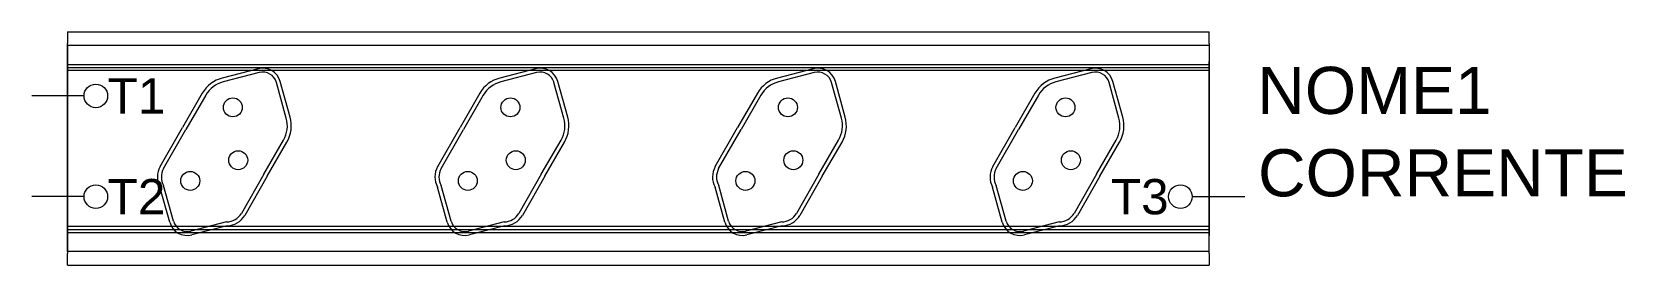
# Model space of a CAD drawing. Header units: millimetres. Extents: x -1.5 to 66, y -8.7 to 1.3.
import ezdxf
from ezdxf.enums import TextEntityAlignment as Align

# ---------------------------------------------------------------- set-up
doc = ezdxf.new("R2010")
doc.units = ezdxf.units.MM
doc.header["$LTSCALE"] = 10
doc.styles.add('Romans', font='arial.ttf')

msp = doc.modelspace()

# ---------------------------------------------------------------- linework, layer by layer
for p, q in [((0, 1.25), (0, 0.746)), ((0, 1.25), (48.384, 1.25)), ((0, -7.402), (0, 0.746)), ((48.384, 0.746), (48.384, 1.25)), ((48.384, 0.746), (48.384, -7.402)), ((0, 0.662), (0, -0.136)), ((48.384, 0.662), (0, 0.662)), ((48.384, 0.662), (48.384, -0.136)), ((0, -0.01), (0, -8.158)), ((0, -0.136), (48.384, -0.136)), ((0, -0.262), (48.384, -0.262)), ((48.384, -0.388), (0, -0.388)), ((48.384, -8.158), (48.384, -0.01)), ((0.706, -1.472), (-1.506, -1.472)), ((0.706, -5.751), (-1.506, -5.751)), ((47.661, -5.751), (49.894, -5.751)), ((48.384, -7.024), (0, -7.024)), ((0, -7.15), (48.384, -7.15)), ((0, -7.276), (48.384, -7.276)), ((0, -8.074), (0, -7.276)), ((48.384, -8.074), (48.384, -7.276)), ((48.384, -8.074), (0, -8.074)), ((0, -8.662), (0, -8.158)), ((0, -8.662), (48.384, -8.662)), ((48.384, -8.158), (48.384, -8.662))]:
    msp.add_line(p, q)
at = {"color": 0}
for p, q in [((8.081, -0.321), (6.564, -0.714)), ((8.123, -0.484), (6.606, -0.877)), ((19.841, -0.321), (18.324, -0.714)), ((19.883, -0.484), (18.366, -0.877)), ((31.601, -0.321), (30.084, -0.714)), ((31.643, -0.484), (30.126, -0.877)), ((43.361, -0.321), (41.844, -0.714)), ((43.403, -0.484), (41.886, -0.877)), ((9.276, -2.418), (8.858, -0.908)), ((9.438, -2.373), (9.02, -0.864)), ((21.036, -2.418), (20.618, -0.908)), ((21.198, -2.373), (20.78, -0.864)), ((32.796, -2.418), (32.378, -0.908)), ((32.958, -2.373), (32.54, -0.864)), ((44.556, -2.418), (44.138, -0.908)), ((44.718, -2.373), (44.3, -0.864)), ((5.716, -1.359), (4.878, -2.81)), ((5.861, -1.443), (5.024, -2.894)), ((17.476, -1.359), (16.638, -2.81)), ((17.621, -1.443), (16.784, -2.894)), ((29.236, -1.359), (28.398, -2.81)), ((29.381, -1.443), (28.544, -2.894)), ((40.996, -1.359), (40.158, -2.81)), ((41.141, -1.443), (40.304, -2.894)), ((3.929, -4.477), (4.878, -2.811)), ((4.075, -4.56), (5.024, -2.894)), ((8.32, -4.797), (9.158, -3.347)), ((15.689, -4.477), (16.638, -2.811)), ((15.835, -4.56), (16.784, -2.894)), ((20.08, -4.797), (20.918, -3.347)), ((27.449, -4.477), (28.398, -2.811)), ((27.595, -4.56), (28.544, -2.894)), ((31.84, -4.797), (32.678, -3.347)), ((39.209, -4.477), (40.158, -2.811)), ((39.355, -4.56), (40.304, -2.894)), ((43.6, -4.797), (44.438, -3.347)), ((8.466, -4.881), (9.303, -3.431)), ((20.226, -4.881), (21.063, -3.431)), ((31.986, -4.881), (32.823, -3.431)), ((43.746, -4.881), (44.583, -3.431)), ((4.334, -6.833), (3.921, -5.343)), ((4.496, -6.788), (4.078, -5.279)), ((8.32, -4.797), (7.372, -6.463)), ((8.466, -4.88), (7.517, -6.548)), ((16.094, -6.833), (15.681, -5.343)), ((16.256, -6.788), (15.838, -5.279)), ((20.08, -4.797), (19.132, -6.463)), ((20.226, -4.88), (19.277, -6.548)), ((27.854, -6.833), (27.441, -5.343)), ((28.016, -6.788), (27.598, -5.279)), ((31.84, -4.797), (30.892, -6.463)), ((31.986, -4.88), (31.037, -6.548)), ((39.614, -6.833), (39.201, -5.343)), ((39.776, -6.788), (39.358, -5.279)), ((43.6, -4.797), (42.652, -6.463)), ((43.746, -4.88), (42.797, -6.548)), ((6.748, -6.82), (5.232, -7.213)), ((6.771, -6.988), (5.274, -7.376)), ((18.508, -6.82), (16.992, -7.213)), ((18.531, -6.988), (17.034, -7.376)), ((30.268, -6.82), (28.752, -7.213)), ((30.291, -6.988), (28.794, -7.376)), ((42.028, -6.82), (40.512, -7.213)), ((42.051, -6.988), (40.554, -7.376))]:
    msp.add_line(p, q, dxfattribs=at)
at = {"color": 7}
for centre in [(1.206, -1.472), (1.206, -5.751), (47.161, -5.751)]:
    msp.add_circle(centre, 0.5, dxfattribs=at)
at = {"color": 0}
for centre in [(7.01, -1.959), (18.77, -1.959), (30.53, -1.959), (42.29, -1.959), (7.238, -4.203), (18.998, -4.203), (30.758, -4.203), (42.518, -4.203), (5.207, -5.081), (16.967, -5.081), (28.727, -5.081), (40.487, -5.081)]:
    msp.add_circle(centre, 0.402, dxfattribs=at)
for centre, radius, start, end in [((8.275, -1.07), 0.774, 15.47914, 104.52086), ((8.275, -1.07), 0.606, 15.47914, 104.52086), ((20.035, -1.07), 0.774, 15.47914, 104.52086), ((20.035, -1.07), 0.606, 15.47914, 104.52086), ((31.795, -1.07), 0.774, 15.47914, 104.52086), ((31.795, -1.07), 0.606, 15.47914, 104.52086), ((43.555, -1.07), 0.774, 15.47914, 104.52086), ((43.555, -1.07), 0.606, 15.47914, 104.52086), ((6.91, -2.049), 1.379, 104.52086, 150), ((6.91, -2.049), 1.211, 104.52086, 150), ((18.67, -2.049), 1.379, 104.52086, 150), ((18.67, -2.049), 1.211, 104.52086, 150), ((30.43, -2.049), 1.379, 104.52086, 150), ((30.43, -2.049), 1.211, 104.52086, 150), ((42.19, -2.049), 1.379, 104.52086, 150), ((42.19, -2.049), 1.211, 104.52086, 150), ((8.109, -2.741), 1.211, 330, 15.47914), ((8.109, -2.741), 1.379, 330, 15.47914), ((19.869, -2.741), 1.211, 330, 15.47914), ((19.869, -2.741), 1.379, 330, 15.47914), ((31.629, -2.741), 1.211, 330, 15.47914), ((31.629, -2.741), 1.379, 330, 15.47914), ((43.389, -2.741), 1.211, 330, 15.47914), ((43.389, -2.741), 1.379, 330, 15.47914), ((4.716, -4.917), 0.902, 150.82279, 208.18242), ((4.716, -4.917), 0.734, 150.87477, 209.56873), ((16.476, -4.917), 0.902, 150.82279, 208.18242), ((16.476, -4.917), 0.734, 150.87477, 209.56873), ((28.236, -4.917), 0.902, 150.82279, 208.18242), ((28.236, -4.917), 0.734, 150.87477, 209.56873), ((39.996, -4.917), 0.902, 150.82279, 208.18242), ((39.996, -4.917), 0.734, 150.87477, 209.56873), ((6.742, -6.087), 0.734, 270.43127, 329.12523), ((6.742, -6.087), 0.902, 271.81758, 329.24466), ((18.502, -6.087), 0.734, 270.43127, 329.12523), ((18.502, -6.087), 0.902, 271.81758, 329.24466), ((30.262, -6.087), 0.734, 270.43127, 329.12523), ((30.262, -6.087), 0.902, 271.81758, 329.24466), ((42.022, -6.087), 0.734, 270.43127, 329.12523), ((42.022, -6.087), 0.902, 271.81758, 329.24466), ((5.08, -6.627), 0.774, 195.47914, 284.52086), ((5.08, -6.627), 0.606, 195.47914, 284.52086), ((16.84, -6.627), 0.774, 195.47914, 284.52086), ((16.84, -6.627), 0.606, 195.47914, 284.52086), ((28.6, -6.627), 0.774, 195.47914, 284.52086), ((28.6, -6.627), 0.606, 195.47914, 284.52086), ((40.36, -6.627), 0.774, 195.47914, 284.52086), ((40.36, -6.627), 0.606, 195.47914, 284.52086)]:
    msp.add_arc(centre, radius, start, end, dxfattribs=at)

# ---------------------------------------------------------------- texts
at = {"color": 2, "style": 'Romans'}
for tag, p in [('NOME1', (50.414, -1.238)), ('CORRENTE', (50.448, -4.738))]:
    msp.add_attdef(tag, text='', height=2, dxfattribs=at).set_placement(p, align=Align.MIDDLE_LEFT)
at = {"color": 7, "lineweight": -3, "style": 'Romans'}
for tag, p in [('T1', (1.706, -1.472)), ('T2', (1.706, -5.751))]:
    msp.add_attdef(tag, text='', height=1.5, dxfattribs=at).set_placement(p, align=Align.MIDDLE_LEFT)
msp.add_attdef('T3', text='', height=1.5, dxfattribs=at).set_placement((46.661, -5.751), align=Align.MIDDLE_RIGHT)

doc.saveas('drawing.dxf')
